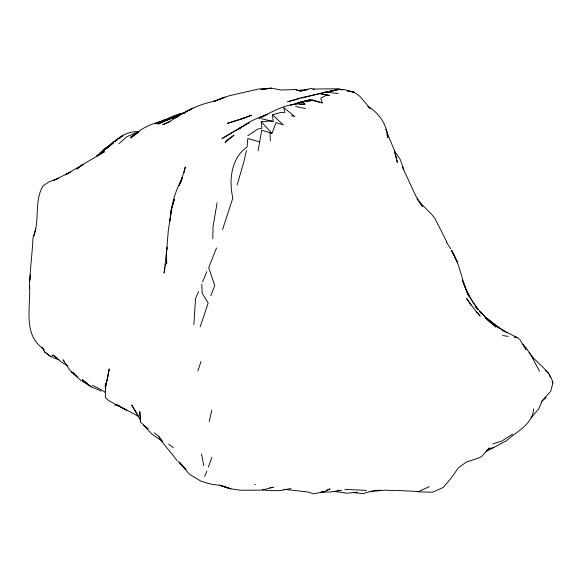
<?xml version="1.0" encoding="UTF-8"?>
<svg xmlns="http://www.w3.org/2000/svg" width="582" height="582" viewBox="0 0 582 582"><rect width="100%" height="100%" fill="white"/><g stroke="black" fill="none" stroke-linecap="round" stroke-linejoin="round"><path stroke-width="0.87" d="M105.357 385.742L105.378 383.633L105.509 390.457L105.357 385.742L105.509 390.457L105.335 385.961L105.728 387.699M212.816 238.773L213.019 226.718L217.086 202.842M29.471 288.286L29.675 280.218L30.613 274.253M107.415 378.431L109.241 368.901L105.407 387.903L105.342 397.79L109.147 400.889L125.174 409.408L116.109 404.432M166.51 251.628L166.641 263.85L166.51 251.628L164.102 273.074L164.99 267.691M193.879 324.523L195.537 298.501L198.52 291.589M171.326 209.775L174.353 199.219L171.326 209.775L170.046 220.789C171.072 205.861 174.935 191.289 182.282 178.201L179.249 185.527M171.494 209.156L168.278 230.85L166.474 252.668L166.779 250.886M29.988 278.822L29.602 281.492C30.54 266.818 32.243 252.275 33.029 237.602C40.325 221.073 33.683 201.561 43.024 185.956L48.502 182.101L58.84 178.187L53.842 180.304L70.32 172.163L65.482 174.775L104.433 151.749L96.699 155.954M30.242 277.039L30.504 275.257M258.124 150.796L261.704 130.237L271.94 133.329L276.094 122.613L283.318 124.854L272.5 114.829L281.011 112.399L284.889 112.406L283.674 107.51L294.827 116.611L291.48 115.512M165.288 265.901L165.586 264.104M167.085 249.096L167.39 247.314M166.998 248.987L167.325 247.226M105.407 387.903L107.837 376.452M184.05 172.847L185.302 166.954L181.162 180.893M181.162 181.126L181.911 177.743L179.161 185.411M209.258 421.492L211.783 410.07M246.47 150.418L243.785 162.087L237.107 184.981M493.936 447.369L490.975 448.351L489.091 448.111L486.035 451.537L506.449 440.77C516.62 431.327 532.617 424.613 533.65 408.877M161.156 121.82L167.594 119.608L157.933 124.104L178.347 115.36L167.274 119.739L176.04 116.385M550.601 391.73L552.9 382.905C549.946 369.643 536 363.517 529.271 352.379M33.763 236.139L35.764 228.566M222.564 229.555L232.836 198.076C228.711 180.609 231.127 157.904 247.052 147.093L247.83 138.516L259.827 141.913M200.201 326.778L208.196 303.062L202.172 293.248L201.787 284.169M197.865 370.901L200.979 361.538M208.4 467.099L211.863 457.328M210.8 295.743L214.736 285.602L208.712 267.582L216.526 247.976M202.667 281.753L206.734 271.67M204.755 476.411L206.85 471.245M531.424 418.036L531.941 416.77L538.685 408.957L542.409 400.416L549.932 392.108M97.638 155.961L99.275 153.488L106.331 147.777L99.995 153.633L105.931 147.879L111.606 143.819L106.579 148.279L112.886 142.124L122.977 135.65M57.101 357.915L52.977 355.056L51.5 357.093L44.763 352.103L42.471 347.658L44.072 350.168L41.773 347.512L42.399 348.036C22.843 333.988 30.824 306.408 29.551 286.002M489.091 448.111L482.063 456.092L479.604 457.634L466.262 462.101L458.332 467.957L451.254 477.946L443.389 487.374L432.797 492.197L417.811 491.805M546.214 397.63L541.296 401.609M118.99 143.601L126.949 136.668L138.982 131.488M107.372 147.944L113.57 142.706L97.587 155.605L103.865 150.847L97.049 155.75M138.494 132.121L130.848 137.999C140.589 127.734 154.019 122.627 167.565 119.717M82.222 165.004L76.839 169.071L83.081 164.364M117.513 139.738L114.741 141.761C120.918 134.813 129.626 131.357 138.836 131.619M118.895 138.72L122.351 136.188M138.48 132.005L130.761 137.243L137.301 132.994M247.808 135.708L257.68 129.109L261.915 128.222L261.245 121.754L270.383 120.932L273.176 121.485L272.5 114.829M229.817 133.94L249.198 122.875M512.677 434.012L501.749 441.098L492.772 443.921M229.141 134.384L221.953 138.669L242.403 126.389L238.111 129.51C246.833 122.475 257.317 117.979 267.756 114.13L259.063 118.415C273.3 111.198 288.257 102.054 304.939 104.185L302.938 101.705L297.293 103.123L310.002 99.857L300.181 102.09L312.621 100.446L302.938 101.705L290.694 105.007L292.477 104.906M65.482 174.775L66.079 174.44M326.829 94.946L320.42 93.775L329.732 95.499L326.829 94.946L320.777 98.293L322.253 102.912L313.64 100.781M193.1 108.041L183.839 112.966C193.326 107.335 203.7 103.334 214.532 101.239L213.914 101.377L229.272 95.724L259.106 88.944L271.379 88.151L280.888 89.992L295.525 89.548L298.02 90.465M191.333 108.994C181.22 113.264 172.905 120.612 162.727 124.701L170.228 121.551M283.921 489.287L307.529 491.957L313.8 493.849L324.712 491.557L330.096 488.931L326.771 490.117M429.385 486.603L418.633 491.499L395.578 490.393M169.013 119.048L186.742 111.657M179.329 115.818L173.08 118.444L178.601 116.305M246.222 117.302L251.489 115.243L239.34 119.717L227.446 123.34L246.222 117.302L239.34 119.717M160.196 122.075L164.953 120.241L155.219 123.799L165.543 119.565L163.717 120.321C170.424 117.368 177.059 113.803 184.458 113.046L179.896 113.977L184.254 112.806M294.317 104.585L302.938 101.705M296.638 99.406L287.712 101.763L299.461 98.162L317.125 94.284M373.651 490.677L363.044 493.558L353.507 492.627M297.475 99.18L299.985 98.504M301.665 98.045L325.185 92.123L336.418 90.166L329.339 91.578M317.976 94.066L327.564 91.934M291.007 488.524L279.797 490.662L269.168 490.619L262.3 489.738M324.712 491.557L320.958 492.197L331.165 491.914L341.714 490.299M269.975 487.716L273.394 487.236L261.784 490.153L240.075 490.204L229.614 488.611L219.625 485.141L230.858 488.822L219.72 485.293L211.601 484.311L201.27 481.358L189.463 474.286L178.594 461.635L185.876 469.558M271.379 88.151L260.932 89.533L269.233 88.457M337.014 90.101L330.78 90.705L338.273 89.65L344.369 89.621L354.14 92.225L359.778 96.256L370.348 108.601L367.955 106.331C379.086 113.097 386.863 124.403 387.801 137.592L386.841 134.282M357.377 492.234L347.17 493.216L334.09 491.397M369.548 491.608L385.269 490.175L394.72 490.59M299.592 104.491L304.939 104.185M337.415 490.408L339.997 490.342M374.328 490.379L381.13 490.291M313.058 89.053L339.051 88.762L342.463 89.992M366.493 490.43L344.828 489.346M309.34 99.718L312.017 99.762L322.253 102.912M325.185 92.123L338.295 93.484M513.964 337.218L517.056 337.509L519.784 339.444L526.004 349.542L522.927 344.093L526.717 348.771L533.614 359.596L532.479 358.199M254.829 484.544L255.607 484.646M347.33 90.756L354.14 92.225L347.389 90.996M502.557 335.545L508.224 336.374M114.574 405.079L119.004 405.792M295.532 106.441L305.623 108.507M261.667 118.779L273.176 121.485M314.222 89.315L310.759 88.449L299.723 91.258L307.994 89.635L297.62 90.341L295.525 89.548M515.485 337.087L517.056 337.509L504.201 330.947L492.998 323.774M52.787 357.559L58.993 359.749M91.207 386.87L82.455 379.806L91.207 386.87L100.039 390.435L101.13 391.33M92.371 385.313L102.643 390.493L105.698 392.734M74.292 373.557L70.495 371.083L62.972 359.792L64.115 361.087M74.023 373.404L71.608 372.138L77.428 376.961M117.266 404.977L126.549 410.419M496.417 326.458L500.069 328.612L489.557 320.66L496.417 326.458L489.156 320.1C476.571 310.155 468.335 296.158 462.908 281.295M90.195 386.033L80.796 380.417L73.63 373.775L76.824 376.438M124.839 408.971L138.691 416.523L131.714 405.007L139.811 419.04L140.72 421.943L139.738 411.525L140.64 422.11M67.839 366.042L61.423 362.048L52.977 355.056M504.201 330.947L507.14 332.984M487.163 318.638L504.383 331.638M44.763 352.103L50.874 356.635M140.99 422.612L148.286 428.847M168.787 444.241L173.269 447.653M154.441 432.877L158.675 436.333L162.705 441.542L151.975 434.172L143.579 425.267M490.131 322.333L484.944 317.35L495.58 327.12M545.763 370.61L548.921 373.586M479.997 311.748L484.508 316.135L480.121 311.545M478.229 309.595L475.705 306.998L477.378 309.027M261.245 121.754L271.94 133.329M476.032 311.588L480.165 316.15L474.112 308.846L466.582 298.406L471.173 305.543M418.982 201.619L431.866 214.583L434.841 218.323L446.911 242.177M180.158 462.923L185.956 469.55M177.204 460.849C171.392 452.41 163.731 445.383 158.675 436.333M477.611 309.013L471.769 300.632M479.728 311.719L480.79 313.072M418.902 201.699L422.605 206.443L415.875 196.054L402.344 166.918M416.923 198.942L417.847 200.346M446.51 242.243L450.635 248.761M469.994 297.751L470.882 299.192M552.143 381.574L552.9 382.905M533.621 360.142L539.55 371.2M469.216 296.376L467.877 293.786L469.361 296.885M451.61 250.384L457.081 261.849L451.45 250.224C460.056 263.959 461.642 280.408 468.175 295.009L462.254 280.138M549.241 374.379L550.528 377.58M385.735 129.357L394.567 150.883L397.339 162.407L394.487 151.051L400.241 159.512L403.864 169.762M201.554 453.989L203.787 465.709M270.033 132.718L270.346 140.793M228.049 139.425L225.096 142.343L234.08 135.14L228.049 139.425M224.899 97.15L213.892 101.428L224.899 97.15"/></g></svg>
